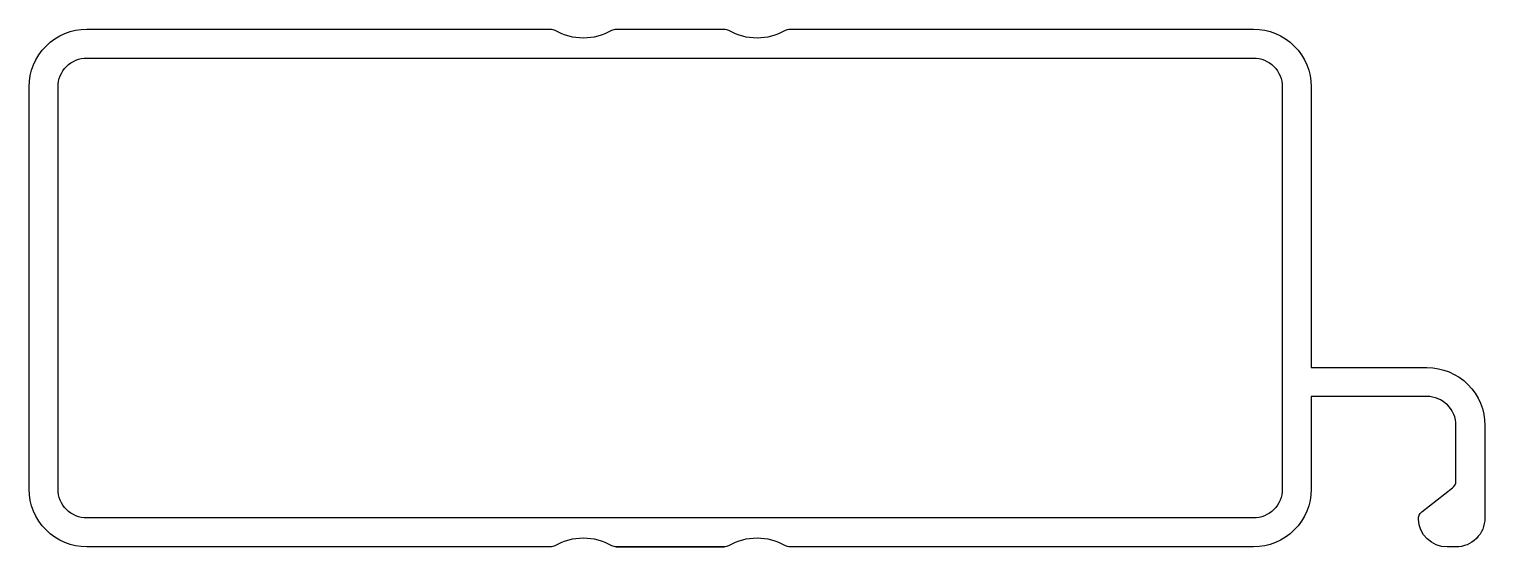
# Model space of a CAD drawing. Extents: x -87.1 to -36.8, y 209.5 to 227.4.
import ezdxf

# ---------------------------------------------------------------- set-up
doc = ezdxf.new("R2010")
doc.units = 0
doc.layers.get('0').update_dxf_attribs({"linetype": 'CONTINUOUS'})

msp = doc.modelspace()

# ---------------------------------------------------------------- linework, layer by layer
for points in [[(-68.938, 209.517, -0.129841), (-69.086, 209.478), (-85.101, 209.478, -0.414214), (-87.101, 211.478), (-87.101, 225.378, -0.414214), (-85.101, 227.378), (-69.086, 227.378, -0.129841), (-68.938, 227.339, 0.264135), (-66.963, 227.339, -0.129841), (-66.815, 227.378), (-63.086, 227.378, -0.129841), (-62.938, 227.339, 0.264135), (-60.963, 227.339, -0.129841), (-60.815, 227.378), (-44.801, 227.378, -0.414214), (-42.801, 225.378), (-42.801, 215.678), (-38.801, 215.678, -0.414214), (-36.801, 213.678), (-36.801, 210.478, -0.414214), (-37.801, 209.478), (-38.101, 209.478, -0.403043), (-39.1, 210.44, -0.24205), (-38.984, 210.688), (-37.917, 211.515, 0.23194), (-37.801, 211.752), (-37.801, 213.678, 0.414214), (-38.801, 214.678), (-42.801, 214.678), (-42.801, 211.478, -0.414214), (-44.801, 209.478), (-60.815, 209.478, -0.129841), (-60.963, 209.517, 0.264135), (-62.938, 209.517, -0.129841), (-63.086, 209.478), (-66.815, 209.478), (-63.086, 209.478), (-66.815, 209.478, -0.129841), (-66.963, 209.517, 0.264135)], [(-85.101, 210.478, -0.414214), (-86.101, 211.478), (-86.101, 225.378, -0.414214), (-85.101, 226.378), (-44.801, 226.378, -0.414214), (-43.801, 225.378), (-43.801, 211.478, -0.414214), (-44.801, 210.478)]]:
    msp.add_lwpolyline(points, format="xyb", close=True)

doc.saveas('drawing.dxf')
